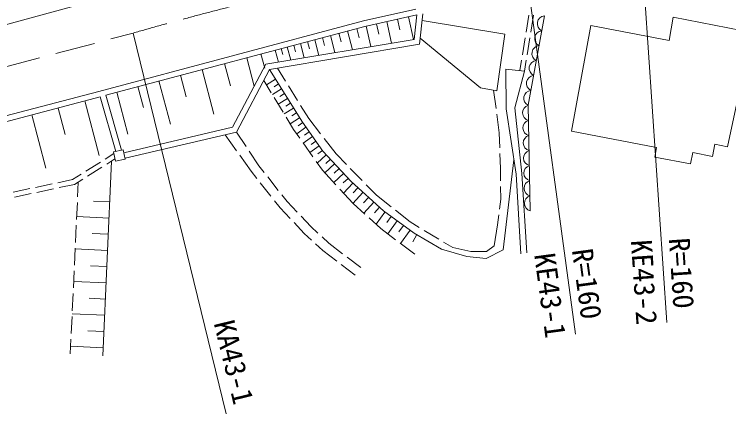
# Model space of a CAD drawing. Units: millimetres at full size, sheet at 1:1000; details may follow other scales. Extents: x 40000 to 680000, y 20000 to 380000.
# Drawn here: x 392226 to 454891, y 253727 to 288752 of the extents above; entities that cross this region are included whole.
import ezdxf
from ezdxf.enums import TextEntityAlignment as Align

# ---------------------------------------------------------------- set-up
doc = ezdxf.new("R2010")
doc.units = ezdxf.units.MM
doc.header["$LTSCALE"] = 1000
doc.linetypes.add('CHAIN', pattern=[18.5, 12, -1.5, 3.5, -1.5])
for name, color, linetype, lineweight in [('M-BGD', 7, 'Continuous', 13), ('M-BMK', 2, 'CHAIN', 13), ('M-STR-HTXT', 7, 'Continuous', 13)]:
    doc.layers.add(name, color=color, linetype=linetype, lineweight=lineweight)
doc.styles.add('ＭＳ ゴシック', font='')
doc.styles.get('ＭＳ ゴシック').set_extended_font_data('MS Gothic')

msp = doc.modelspace()

# ---------------------------------------------------------------- linework, layer by layer
at = {"layer": 'M-BGD'}
for p, q in [((425846, 288325), (426055, 287378)), ((426793, 288535), (427233, 286542)), ((437126, 287184), (437370, 288664)), ((437531, 287183), (437775, 288663)), ((423095, 287718), (423494, 285915)), ((423997, 287917), (424196, 287016)), ((424898, 288116), (425317, 286221)), ((420700, 287089), (420899, 286338)), ((421452, 287288), (421887, 285646)), ((422273, 287506), (422490, 286685)), ((418574, 286526), (418939, 285152)), ((419262, 286708), (419444, 286021)), ((419949, 286891), (420347, 285388)), ((436800, 285210), (437044, 286690)), ((437206, 285210), (437450, 286690)), ((416166, 285889), (416471, 284738)), ((416742, 286041), (416894, 285466)), ((417317, 286193), (417650, 284936)), ((417946, 286360), (418112, 285731)), ((413863, 285279), (414195, 284029)), ((415114, 285610), (415392, 284557)), ((415640, 285749), (415779, 285223)), ((412613, 284948), (413276, 282447)), ((436570, 283814), (436719, 284717)), ((436969, 283773), (437124, 284717)), ((408707, 283913), (409742, 280007)), ((410660, 284430), (411178, 282477)), ((415319, 284038), (416026, 282893)), ((406808, 283410), (407311, 281510)), ((404908, 282907), (405914, 279107)), ((414110, 282956), (414767, 281876)), ((415147, 283071), (414344, 282572)), ((415411, 282646), (415009, 282397)), ((403060, 282417), (403549, 280569)), ((415674, 282221), (414863, 281718)), ((416289, 282468), (417078, 281192)), ((434479, 280481), (434265, 282095)), ((371000, 274439), (399644, 281991)), ((371127, 273955), (399772, 281508)), ((399772, 281508), (401142, 276733)), ((400245, 281672), (401632, 276835)), ((401212, 281928), (402191, 278232)), ((415027, 281449), (415806, 280167)), ((416202, 281372), (415383, 280863)), ((415938, 281797), (415532, 281545)), ((398411, 281149), (399668, 276382)), ((416466, 280947), (416056, 280693)), ((417340, 280767), (418048, 279623)), ((396085, 280535), (396698, 278209)), ((416729, 280522), (415902, 280009)), ((393758, 279922), (394985, 275268)), ((416066, 279740), (416722, 278659)), ((417257, 279673), (416422, 279154)), ((416993, 280098), (416579, 279841)), ((418048, 279623), (419097, 278263)), ((434759, 278371), (434545, 279985)), ((417523, 279250), (417121, 278966)), ((411715, 278423), (412554, 277158)), ((416722, 278659), (417264, 277890)), ((417811, 278841), (416999, 278267)), ((418100, 278433), (417693, 278146)), ((434808, 277055), (434759, 278371)), ((410716, 278188), (411711, 276792)), ((418388, 278024), (417575, 277450)), ((418677, 277616), (418270, 277329)), ((419403, 277867), (420452, 276507)), ((417552, 277481), (418416, 276255)), ((418965, 277208), (418150, 276632)), ((400205, 276061), (400956, 276534)), ((412002, 276385), (412998, 274989)), ((412831, 276742), (413670, 275477)), ((419587, 276427), (418806, 275701)), ((419254, 276799), (418846, 276511)), ((420452, 276507), (421351, 275593)), ((434875, 275240), (434826, 276556)), ((398512, 274996), (399782, 275795)), ((399993, 258805), (400759, 275878)), ((400340, 275615), (401054, 276064)), ((418704, 275846), (419246, 275076)), ((419950, 276037), (419559, 275674)), ((398647, 274550), (399917, 275348)), ((413670, 275477), (414140, 274883)), ((420313, 275646), (419456, 274850)), ((420711, 275218), (420283, 274819)), ((421701, 275236), (422753, 274166)), ((434882, 274138), (434875, 275240)), ((397338, 274257), (398089, 274730)), ((412998, 274989), (413490, 274367)), ((414451, 274491), (415382, 273315)), ((419246, 275076), (420432, 273795)), ((421110, 274789), (420251, 273991)), ((394075, 273568), (395543, 273878)), ((396032, 273982), (397338, 274257)), ((397509, 273834), (398224, 274283)), ((397840, 274042), (397780, 272749)), ((413801, 273975), (414732, 272799)), ((421509, 274360), (421080, 273961)), ((421920, 273942), (421115, 273057)), ((392118, 273155), (393586, 273465)), ((394207, 273136), (395675, 273446)), ((396164, 273550), (397509, 273834)), ((420771, 273428), (421957, 272147)), ((422363, 273540), (421960, 273097)), ((423103, 273810), (424001, 272895)), ((434891, 272537), (434885, 273638)), ((392251, 272723), (393718, 273033)), ((415692, 272923), (416163, 272330)), ((422806, 273137), (421931, 272175)), ((423287, 272700), (422849, 272219)), ((424001, 272895), (425278, 271875)), ((397756, 272250), (397687, 270752)), ((400598, 272301), (399180, 272365)), ((415042, 272407), (415535, 271785)), ((416163, 272330), (417034, 271413)), ((421957, 272147), (422986, 271224)), ((423768, 272263), (422896, 271304)), ((434782, 271663), (434891, 272537)), ((415535, 271785), (416428, 270845)), ((424247, 271827), (423811, 271348)), ((424739, 271407), (423974, 270338)), ((425669, 271563), (426946, 270543)), ((400535, 270883), (397699, 271010)), ((417379, 271050), (418250, 270133)), ((423358, 270890), (424387, 269966)), ((425274, 271024), (424891, 270490)), ((434611, 270294), (434720, 271167)), ((397663, 270252), (397594, 268754)), ((416773, 270483), (417666, 269543)), ((418250, 270133), (418854, 269571)), ((425808, 270642), (424995, 269505)), ((426377, 270235), (425970, 269667)), ((426946, 270543), (427743, 270064)), ((434315, 268440), (434611, 270294)), ((400471, 269465), (399053, 269529)), ((417666, 269543), (418294, 268958)), ((424387, 269966), (425676, 268988)), ((426945, 269828), (426109, 268659)), ((428172, 269807), (429458, 269035)), ((419220, 269231), (419823, 268669)), ((427543, 269430), (427178, 268811)), ((397570, 268254), (397500, 266756)), ((418660, 268618), (419288, 268033)), ((419823, 268669), (421027, 267753)), ((426074, 268686), (427363, 267708)), ((429887, 268778), (430685, 268300)), ((430685, 268300), (432274, 267941)), ((433660, 267941), (434315, 268440)), ((400407, 268047), (397567, 268175)), ((419288, 268033), (420508, 267105)), ((432274, 267941), (433660, 267941)), ((421425, 267450), (422628, 266535)), ((400344, 266627), (398923, 266691)), ((420905, 266802), (422125, 265874)), ((397477, 266256), (397407, 264758)), ((400280, 265207), (397434, 265334)), ((397384, 264259), (397314, 262760)), ((400216, 263784), (398793, 263848)), ((397291, 262261), (397221, 260762)), ((400152, 262361), (397302, 262489)), ((400088, 260936), (398663, 261000)), ((397198, 260263), (397138, 258971)), ((400024, 259511), (397169, 259639))]:
    msp.add_line(p, q, dxfattribs=at)
for points in [[(343541, 275468), (385293, 286159), (401855, 290707), (412301, 293476), (419966, 295520), (426368, 296876), (432911, 298021), (438590, 298839), (443333, 299399), (449409, 299984), (454830, 300428), (461747, 300755), (468711, 300825), (479437, 300825)], [(399644, 281991), (422849, 288176), (427434, 289188)], [(400245, 281672), (422967, 287690), (427542, 288700)], [(427542, 288700), (427301, 286554), (414293, 284373), (411379, 278858), (401835, 276614)], [(428057, 288805), (427756, 286123), (414619, 283921), (411715, 278423), (401950, 276128)], [(438725, 288622), (437300, 280770), (437487, 271516)], [(427817, 286666), (433111, 282293), (434565, 282043), (435246, 287018), (427990, 288213)], [(414619, 283921), (417495, 279288), (419295, 276741), (421772, 274077), (424599, 271507), (427310, 269567), (429694, 268165), (431913, 267511), (433619, 267347), (435115, 268095), (436050, 275981)], [(435328, 283940), (436969, 283773), (436140, 280557), (436736, 274800), (437173, 267837)], [(436658, 267743), (436238, 274722), (435381, 280455), (435328, 283940)]]:
    msp.add_lwpolyline(points, dxfattribs=at)
for points in [[(441089, 278515), (448559, 277076), (448425, 276222), (451527, 275645), (451735, 276642), (453466, 276282), (453680, 277355), (454795, 277120), (455598, 280969), (458541, 280367), (459618, 286627), (450022, 288486), (449669, 286440), (442804, 287759)], [(401094, 275875), (401953, 276055), (401782, 276867), (400924, 276687)]]:
    msp.add_lwpolyline(points, close=True, dxfattribs=at)
for centre, radius, start, end in [((438796, 287933), 692, 95.8324, 243.58792), ((438558, 286625), 692, 95.8324, 243.58792), ((438321, 285316), 692, 95.8324, 243.58792), ((438083, 284007), 692, 95.8324, 243.58792), ((437845, 282699), 692, 95.8324, 243.58792), ((437608, 281390), 692, 95.8324, 243.58792), ((437500, 280113), 687, 106.9569, 255.35777), ((437527, 278791), 687, 106.9569, 255.35777), ((437554, 277469), 687, 106.9569, 255.35777), ((437580, 276147), 687, 106.9569, 255.35777), ((437607, 274825), 687, 106.9569, 255.35777), ((437634, 273503), 687, 106.9569, 255.35777), ((437661, 272181), 687, 106.9569, 255.35777)]:
    msp.add_arc(centre, radius, start, end, dxfattribs=at)
at = {"layer": 'M-BMK'}
msp.add_line((364947, 277083), (402656, 287110), dxfattribs=at)
msp.add_arc((485183, -1315), 300000, 99.27564, 105.96736, dxfattribs=at)
at = {"layer": 'M-STR-HTXT'}
for p, q in [((447155, 296013), (449451, 261722)), ((436828, 294762), (441451, 260706)), ((402656, 287110), (410823, 253727))]:
    msp.add_line(p, q, dxfattribs=at)

# ---------------------------------------------------------------- texts
at = {"layer": 'M-STR-HTXT', "style": 'ＭＳ ゴシック'}
for s, rotation, p in [('KE43-2', 273.831, (447472, 265269)), ('R=160', 273.831, (450757, 266053)), ('KE43-1', 277.731, (439235, 264111)), ('R=160', 277.731, (442460, 265116)), ('KA43-1', 283.747, (411490, 258263))]:
    msp.add_text(s, height=1833, rotation=rotation, dxfattribs=at).set_placement(p, align=Align.MIDDLE_CENTER)

doc.saveas('drawing.dxf')
